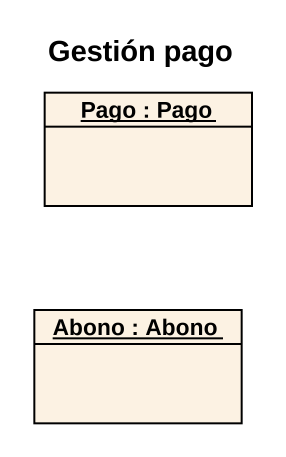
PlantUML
@startuml
title Gestión pago
hide circle
hide empty members
object "Pago : Pago" as Pago
object "Abono : Abono" as Abono
@enduml
